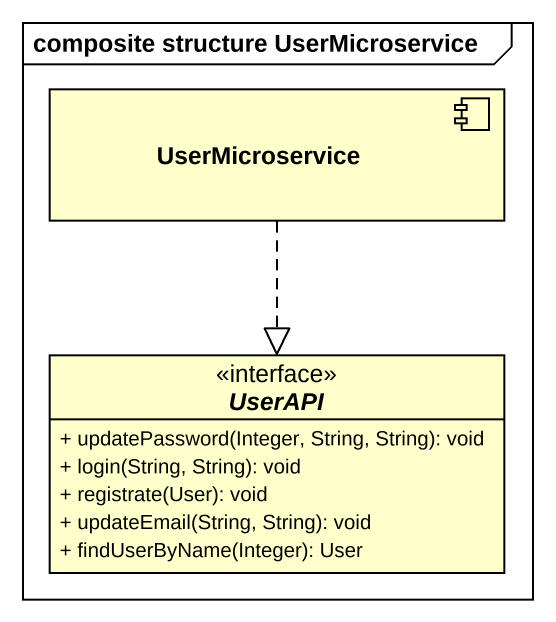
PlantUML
@startuml
mainframe composite structure UserMicroservice
allowmixing
hide circle
hide empty members
skinparam classAttributeIconSize 0
component UserMicroservice
interface UserAPI {
  + updatePassword(Integer, String, String): void
  + login(String, String): void
  + registrate(User): void
  + updateEmail(String, String): void
  + findUserByName(Integer): User
}
UserMicroservice ..|> UserAPI
@enduml
